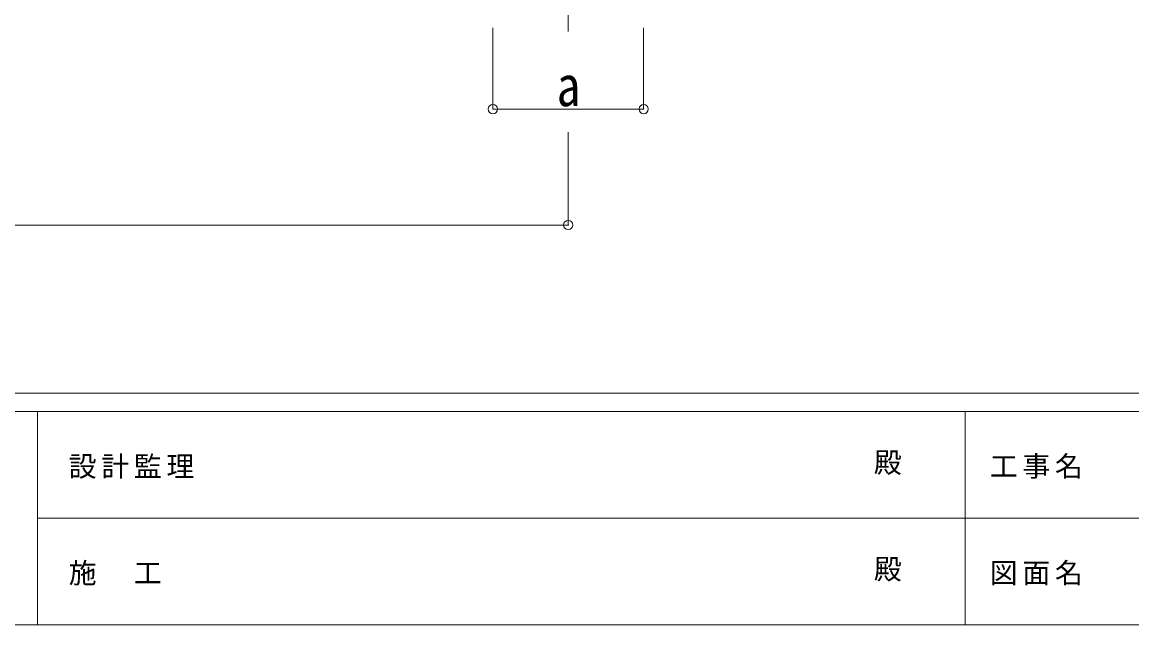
# Model space of a CAD drawing. Units: millimetres at full size, sheet at 1:40; details may follow other scales. Extents: x -11243 to 11243, y -7760 to 7760.
# Drawn here: x -4664 to 119, y -7760 to -5160 of the extents above; entities that cross this region are included whole.
import ezdxf
from ezdxf.enums import TextEntityAlignment as Align

# ---------------------------------------------------------------- set-up
doc = ezdxf.new("R2010")
doc.units = ezdxf.units.MM
doc.header["$LTSCALE"] = 40
doc.header["$PDMODE"] = 32
doc.header["$PDSIZE"] = 40
doc.linetypes.add('CHAIN1', pattern=[8, 5, -1, 1, -1])
for name, color, linetype, lineweight in [('0-1_本体', 5, 'CHAIN1', 9), ('0-6_OTH_LINE', 6, 'Continuous', 9), ('F-0_240', 7, 'Continuous', 9)]:
    doc.layers.add(name, color=color, linetype=linetype, lineweight=lineweight)
doc.styles.add('ＭＳ ゴシック', font='')
doc.styles.get('ＭＳ ゴシック').set_extended_font_data('MS Gothic')

msp = doc.modelspace()

# ---------------------------------------------------------------- linework, layer by layer
at = {"layer": '0-1_本体'}
msp.add_line((-2310.04, -4779.23), (-2310.04, -5200.31), dxfattribs=at)
at = {"layer": '0-6_OTH_LINE'}
for p, q in [((-2635.04, -5535.15), (-2635.04, -5185.17)), ((-1985.04, -5535.15), (-1985.04, -5185.17)), ((-2635.04, -5535.15), (-1985.04, -5535.15)), ((-2310.04, -6035.17), (-2310.04, -5635.17)), ((-7593.04, -6035.17), (-2310.04, -6035.17))]:
    msp.add_line(p, q, dxfattribs=at)
for p in [(-2635.04, -5535.15), (-1985.04, -5535.15), (-2310.04, -6035.17)]:
    msp.add_point(p, dxfattribs=at)
at = {"layer": 'F-0_240', "color": 5}
for p, q in [((-11242.74, -6760), (10677.26, -6760)), ((-11242.74, -6840), (7121.58, -6840)), ((-4598.42, -6840), (-4598.42, -7760)), ((-598.42, -6840), (-598.42, -7760)), ((-4598.42, -7300), (3601.58, -7300)), ((-11242.74, -7760), (10677.26, -7760))]:
    msp.add_line(p, q, dxfattribs=at)

# ---------------------------------------------------------------- texts
at = {"layer": '0-6_OTH_LINE', "color": 7, "style": 'ＭＳ ゴシック', "width": 0.85}
msp.add_text('a', height=176, dxfattribs=at).set_placement((-2360.04, -5575.15), align=Align.BOTTOM_LEFT)
at = {"layer": 'F-0_240', "style": 'ＭＳ ゴシック'}
for p in [(-992.7, -7130), (-992.7, -7590)]:
    msp.add_text('殿', height=87.98, dxfattribs=at).set_placement(p, align=Align.BOTTOM_LEFT)
at = {"layer": 'F-0_240', "char_height": 87.98, "attachment_point": 7, "style": 'ＭＳ ゴシック'}
for s, insert in [('\\T1.17;設計監理', (-4463.32, -7130)), ('\\T1.17;工事名', (-492.95, -7130)), ('\\T1.17;施\u3000工', (-4463.32, -7590)), ('\\T1.17;図面名', (-492.95, -7590))]:
    msp.add_mtext(s, dxfattribs=dict(at, insert=insert))

doc.saveas('drawing.dxf')
